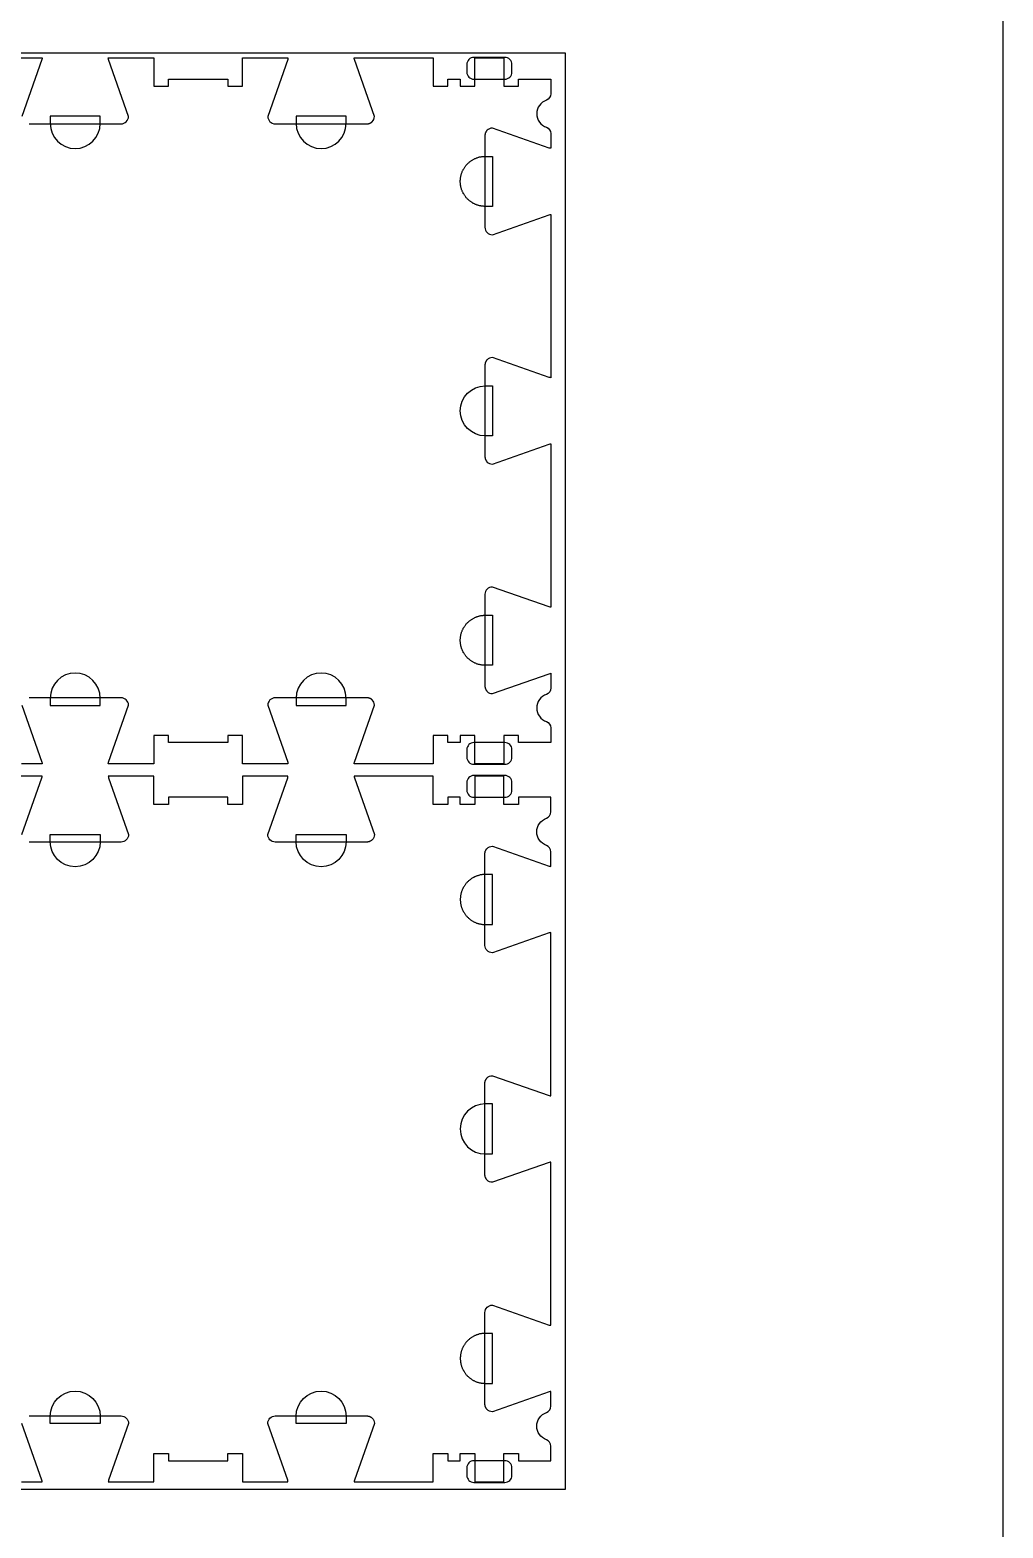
# Model space of a CAD drawing. Extents: x -10701 to -7518, y -19593 to -11999.
# Drawn here: x -8345 to -7518, y -13956 to -12684 of the extents above; entities that cross this region are included whole.
import ezdxf

# ---------------------------------------------------------------- set-up
doc = ezdxf.new("R2010")
doc.units = 0
for name, color, linetype in [('0_SHEET_SPRUCEPLY_2440X122', 1, 'CONTINUOUS'), ('4_ANYTOOL_CUTTHROUGH_OUTSI', 5, 'CONTINUOUS'), ('5_ANYTOOL_HALF_MILL_9MM_IN', 3, 'CONTINUOUS'), ('DONOTCUT', 18, 'CONTINUOUS')]:
    doc.layers.add(name, color=color, linetype=linetype)

msp = doc.modelspace()

# ---------------------------------------------------------------- linework, layer by layer
at = {"layer": '0_SHEET_SPRUCEPLY_2440X122'}
msp.add_lwpolyline([(-10329.7, -12703.3), (-10329.7, -13923.3), (-7889.7, -13923.3), (-7889.7, -12703.3)], close=True, dxfattribs=at)
at = {"layer": '4_ANYTOOL_CUTTHROUGH_OUTSI', "color": 5}
for points in [[(-8401.7, -12707.5), (-8334.5, -12707.5), (-8334.5, -12707.5, -0.061485), (-8334.7, -12708.9), (-8351.6, -12757.2)], [(-8345.4, -12763.5), (-8267.4, -12763.5, 0.414214), (-8261.1, -12757.2), (-8261.1, -12757.2), (-8261.1, -12757.2), (-8278, -12708.9), (-8278, -12708.9, -0.061485), (-8278.3, -12707.5), (-8239.7, -12707.5), (-8239.7, -12731.5), (-8227.2, -12731.5), (-8227.2, -12725.5), (-8176.7, -12725.5), (-8176.7, -12731.5), (-8164.2, -12731.5), (-8164.2, -12707.5), (-8125.6, -12707.5), (-8125.6, -12707.5, -0.061485), (-8125.8, -12708.9), (-8142.7, -12757.2), (-8142.7, -12757.2), (-8142.7, -12757.2, 0.414214), (-8136.5, -12763.5), (-8058.5, -12763.5), (-8058.3, -12763.5), (-8058.2, -12763.5), (-8058, -12763.5), (-8057.9, -12763.5), (-8057.7, -12763.4), (-8057.6, -12763.4), (-8057.4, -12763.4), (-8057.3, -12763.4), (-8057.1, -12763.3), (-8057, -12763.3), (-8056.8, -12763.3), (-8056.7, -12763.2), (-8056.5, -12763.2), (-8056.4, -12763.1), (-8056.2, -12763.1), (-8056.1, -12763), (-8055.9, -12762.9), (-8055.8, -12762.9), (-8055.7, -12762.8), (-8055.5, -12762.7), (-8055.4, -12762.7), (-8055.3, -12762.6), (-8055.1, -12762.5), (-8055, -12762.4), (-8054.9, -12762.3), (-8054.7, -12762.2), (-8054.6, -12762.2), (-8054.5, -12762.1), (-8054.4, -12762), (-8054.3, -12761.9), (-8054.2, -12761.8), (-8054.1, -12761.7, 0.198912), (-8052.2, -12757.2), (-8052.2, -12757.2), (-8052.2, -12757.2), (-8069.1, -12708.9), (-8069.1, -12708.9, -0.061485), (-8069.4, -12707.5), (-8002.2, -12707.5), (-8002.2, -12731.5), (-7989.7, -12731.5), (-7989.7, -12725.5), (-7979.2, -12725.5), (-7979.2, -12731.5), (-7966.7, -12731.5), (-7966.7, -12707.5), (-7942.2, -12707.5), (-7942.2, -12731.5), (-7929.7, -12731.5), (-7929.7, -12725.5), (-7902.2, -12725.5), (-7902.2, -12737.9), (-7902.2, -12737.9, -0.317837), (-7906, -12743.3, 0.707107), (-7906, -12766.4, -0.317837), (-7902.2, -12771.8), (-7902.2, -12784.2, -0.061485), (-7903.6, -12784), (-7951.8, -12767.1), (-7951.9, -12767.1), (-7951.9, -12767.1), (-7951.9, -12767.1, 0.198912), (-7956.3, -12768.9), (-7956.5, -12769), (-7956.6, -12769.1), (-7956.7, -12769.2), (-7956.8, -12769.4), (-7956.9, -12769.5), (-7956.9, -12769.6), (-7957, -12769.7), (-7957.1, -12769.9), (-7957.2, -12770), (-7957.3, -12770.1), (-7957.4, -12770.2), (-7957.4, -12770.4), (-7957.5, -12770.5), (-7957.6, -12770.7), (-7957.6, -12770.8), (-7957.7, -12770.9), (-7957.8, -12771.1), (-7957.8, -12771.2), (-7957.9, -12771.4), (-7957.9, -12771.5), (-7958, -12771.7), (-7958, -12771.8), (-7958, -12772), (-7958.1, -12772.1), (-7958.1, -12772.3), (-7958.1, -12772.4), (-7958.1, -12772.6), (-7958.2, -12772.7), (-7958.2, -12772.9), (-7958.2, -12773), (-7958.2, -12773.2), (-7958.2, -12773.3), (-7958.2, -12851.3, 0.414214), (-7951.9, -12857.6), (-7951.9, -12857.6), (-7951.8, -12857.6), (-7903.6, -12840.7), (-7903.6, -12840.7, -0.061485), (-7902.2, -12840.4), (-7902.2, -12979.1, -0.061485), (-7903.6, -12978.9), (-7951.8, -12962), (-7951.9, -12962), (-7951.9, -12962), (-7951.9, -12962, 0.198912), (-7956.3, -12963.8), (-7956.5, -12963.9), (-7956.6, -12964), (-7956.7, -12964.1), (-7956.8, -12964.3), (-7956.9, -12964.4), (-7956.9, -12964.5), (-7957, -12964.6), (-7957.1, -12964.8), (-7957.2, -12964.9), (-7957.3, -12965), (-7957.4, -12965.1), (-7957.4, -12965.3), (-7957.5, -12965.4), (-7957.6, -12965.6), (-7957.6, -12965.7), (-7957.7, -12965.8), (-7957.8, -12966), (-7957.8, -12966.1), (-7957.9, -12966.3), (-7957.9, -12966.4), (-7958, -12966.6), (-7958, -12966.7), (-7958, -12966.9), (-7958.1, -12967), (-7958.1, -12967.2), (-7958.1, -12967.3), (-7958.1, -12967.5), (-7958.2, -12967.6), (-7958.2, -12967.8), (-7958.2, -12967.9), (-7958.2, -12968.1), (-7958.2, -12968.2), (-7958.2, -13046.2), (-7958.2, -13046.4), (-7958.2, -13046.5), (-7958.2, -13046.7), (-7958.2, -13046.8), (-7958.1, -13047), (-7958.1, -13047.1), (-7958.1, -13047.3), (-7958.1, -13047.4), (-7958, -13047.6), (-7958, -13047.7), (-7958, -13047.9), (-7957.9, -13048), (-7957.9, -13048.2), (-7957.8, -13048.3), (-7957.8, -13048.5), (-7957.7, -13048.6), (-7957.6, -13048.8), (-7957.6, -13048.9), (-7957.5, -13049.1), (-7957.4, -13049.2), (-7957.4, -13049.3), (-7957.3, -13049.5), (-7957.2, -13049.6), (-7957.1, -13049.7), (-7957, -13049.8), (-7956.9, -13050), (-7956.9, -13050.1), (-7956.8, -13050.2), (-7956.7, -13050.3), (-7956.6, -13050.4), (-7956.5, -13050.5), (-7956.3, -13050.7, 0.198912), (-7951.9, -13052.5), (-7951.9, -13052.5), (-7951.8, -13052.5), (-7903.6, -13035.6), (-7903.6, -13035.6, -0.061485), (-7902.2, -13035.3), (-7902.2, -13174, -0.061485), (-7903.6, -13173.8), (-7951.8, -13156.9), (-7951.9, -13156.9), (-7951.9, -13156.9), (-7951.9, -13156.9, 0.414214), (-7958.2, -13163.1), (-7958.2, -13241.1), (-7958.2, -13241.3), (-7958.2, -13241.4), (-7958.2, -13241.6), (-7958.2, -13241.7), (-7958.1, -13241.9), (-7958.1, -13242), (-7958.1, -13242.2), (-7958.1, -13242.3), (-7958, -13242.5), (-7958, -13242.6), (-7958, -13242.8), (-7957.9, -13242.9), (-7957.9, -13243.1), (-7957.8, -13243.2), (-7957.8, -13243.4), (-7957.7, -13243.5), (-7957.6, -13243.7), (-7957.6, -13243.8), (-7957.5, -13244), (-7957.4, -13244.1), (-7957.4, -13244.2), (-7957.3, -13244.4), (-7957.2, -13244.5), (-7957.1, -13244.6), (-7957, -13244.7), (-7956.9, -13244.9), (-7956.9, -13245), (-7956.8, -13245.1), (-7956.7, -13245.2), (-7956.6, -13245.3), (-7956.5, -13245.4), (-7956.3, -13245.6, 0.198912), (-7951.9, -13247.4), (-7951.9, -13247.4), (-7951.8, -13247.4), (-7903.6, -13230.5), (-7903.6, -13230.5, -0.061485), (-7902.2, -13230.2), (-7902.2, -13242.6, -0.317837), (-7906, -13248.1, 0.707107), (-7906, -13271.2, -0.317837), (-7902.2, -13276.6), (-7902.2, -13289), (-7929.7, -13289), (-7929.7, -13283), (-7942.2, -13283), (-7942.2, -13307), (-7966.7, -13307), (-7966.7, -13283), (-7979.2, -13283), (-7979.2, -13289), (-7989.7, -13289), (-7989.7, -13283), (-8002.2, -13283), (-8002.2, -13307), (-8002.2, -13307), (-8069.4, -13307, -0.061485), (-8069.1, -13305.6), (-8052.2, -13257.3), (-8052.2, -13257.3), (-8052.2, -13257.2), (-8052.2, -13257.2, 0.198912), (-8054.1, -13252.8), (-8054.2, -13252.7), (-8054.3, -13252.6), (-8054.4, -13252.5), (-8054.5, -13252.4), (-8054.6, -13252.3), (-8054.7, -13252.2), (-8054.9, -13252.1), (-8055, -13252), (-8055.1, -13252), (-8055.3, -13251.9), (-8055.4, -13251.8), (-8055.5, -13251.7), (-8055.7, -13251.7), (-8055.8, -13251.6), (-8055.9, -13251.5), (-8056.1, -13251.5), (-8056.2, -13251.4), (-8056.4, -13251.4), (-8056.5, -13251.3), (-8056.7, -13251.3), (-8056.8, -13251.2), (-8057, -13251.2), (-8057.1, -13251.1), (-8057.3, -13251.1), (-8057.4, -13251.1), (-8057.6, -13251.1), (-8057.7, -13251), (-8057.9, -13251), (-8058, -13251), (-8058.2, -13251), (-8058.3, -13251), (-8058.5, -13251), (-8136.5, -13251, 0.414214), (-8142.7, -13257.2), (-8142.7, -13257.3), (-8142.7, -13257.3), (-8125.8, -13305.6), (-8125.8, -13305.6, -0.061485), (-8125.6, -13307), (-8164.2, -13307), (-8164.2, -13283), (-8176.7, -13283), (-8176.7, -13289), (-8227.2, -13289), (-8227.2, -13283), (-8239.7, -13283), (-8239.7, -13307), (-8278.3, -13307), (-8278.3, -13307, -0.061485), (-8278, -13305.6), (-8261.1, -13257.3), (-8261.1, -13257.3), (-8261.1, -13257.2), (-8261.1, -13257.2, 0.414214), (-8267.4, -13251), (-8345.4, -13251)], [(-8351.6, -13257.3), (-8334.7, -13305.6), (-8334.7, -13305.6, -0.061485), (-8334.5, -13307), (-8351.9, -13307)], [(-8351.6, -13367.2), (-8334.7, -13318.9), (-8334.7, -13318.9, 0.061485), (-8334.5, -13317.5), (-8401.7, -13317.5)], [(-8345.4, -13861), (-8267.4, -13861, -0.414214), (-8261.1, -13867.2), (-8261.1, -13867.3), (-8261.1, -13867.3), (-8278, -13915.6), (-8278, -13915.6, 0.061485), (-8278.3, -13917), (-8239.7, -13917), (-8239.7, -13893), (-8227.2, -13893), (-8227.2, -13899), (-8176.7, -13899), (-8176.7, -13893), (-8164.2, -13893), (-8164.2, -13917), (-8125.6, -13917), (-8125.6, -13917, 0.061485), (-8125.8, -13915.6), (-8142.7, -13867.3), (-8142.7, -13867.3), (-8142.7, -13867.2), (-8142.7, -13867.2, -0.414214), (-8136.5, -13861), (-8058.5, -13861), (-8058.3, -13861), (-8058.2, -13861), (-8058, -13861), (-8057.9, -13861), (-8057.7, -13861), (-8057.6, -13861.1), (-8057.4, -13861.1), (-8057.3, -13861.1), (-8057.1, -13861.1), (-8057, -13861.2), (-8056.8, -13861.2), (-8056.7, -13861.3), (-8056.5, -13861.3), (-8056.4, -13861.4), (-8056.2, -13861.4), (-8056.1, -13861.5), (-8055.9, -13861.5), (-8055.8, -13861.6), (-8055.7, -13861.7), (-8055.5, -13861.7), (-8055.4, -13861.8), (-8055.3, -13861.9), (-8055.1, -13862), (-8055, -13862), (-8054.9, -13862.1), (-8054.7, -13862.2), (-8054.6, -13862.3), (-8054.5, -13862.4), (-8054.4, -13862.5), (-8054.3, -13862.6), (-8054.2, -13862.7), (-8054.1, -13862.8, -0.198912), (-8052.2, -13867.2), (-8052.2, -13867.3), (-8052.2, -13867.3), (-8069.1, -13915.6), (-8069.1, -13915.6, 0.061485), (-8069.4, -13917), (-8051.9, -13917), (-8002.2, -13917), (-8002.2, -13893), (-7989.7, -13893), (-7989.7, -13899), (-7979.2, -13899), (-7979.2, -13893), (-7966.7, -13893), (-7966.7, -13917), (-7942.2, -13917), (-7942.2, -13893), (-7929.7, -13893), (-7929.7, -13899), (-7902.2, -13899), (-7902.2, -13886.6), (-7902.2, -13886.6, 0.317837), (-7906, -13881.2, -0.707107), (-7906, -13858.1, 0.317837), (-7902.2, -13852.6), (-7902.2, -13840.2, 0.061485), (-7903.6, -13840.5), (-7951.8, -13857.4), (-7951.9, -13857.4), (-7951.9, -13857.4), (-7951.9, -13857.4, -0.198912), (-7956.3, -13855.6), (-7956.5, -13855.4), (-7956.6, -13855.3), (-7956.7, -13855.2), (-7956.8, -13855.1), (-7956.9, -13855), (-7956.9, -13854.9), (-7957, -13854.7), (-7957.1, -13854.6), (-7957.2, -13854.5), (-7957.3, -13854.4), (-7957.4, -13854.2), (-7957.4, -13854.1), (-7957.5, -13854), (-7957.6, -13853.8), (-7957.6, -13853.7), (-7957.7, -13853.5), (-7957.8, -13853.4), (-7957.8, -13853.2), (-7957.9, -13853.1), (-7957.9, -13852.9), (-7958, -13852.8), (-7958, -13852.6), (-7958, -13852.5), (-7958.1, -13852.3), (-7958.1, -13852.2), (-7958.1, -13852), (-7958.1, -13851.9), (-7958.2, -13851.7), (-7958.2, -13851.6), (-7958.2, -13851.4), (-7958.2, -13851.3), (-7958.2, -13851.1), (-7958.2, -13773.1, -0.414214), (-7951.9, -13766.9), (-7951.9, -13766.9), (-7951.8, -13766.9), (-7903.6, -13783.8), (-7903.6, -13783.8, 0.061485), (-7902.2, -13784), (-7902.2, -13645.3, 0.061485), (-7903.6, -13645.6), (-7951.8, -13662.5), (-7951.9, -13662.5), (-7951.9, -13662.5), (-7951.9, -13662.5, -0.198912), (-7956.3, -13660.7), (-7956.5, -13660.5), (-7956.6, -13660.4), (-7956.7, -13660.3), (-7956.8, -13660.2), (-7956.9, -13660.1), (-7956.9, -13660), (-7957, -13659.8), (-7957.1, -13659.7), (-7957.2, -13659.6), (-7957.3, -13659.5), (-7957.4, -13659.3), (-7957.4, -13659.2), (-7957.5, -13659.1), (-7957.6, -13658.9), (-7957.6, -13658.8), (-7957.7, -13658.6), (-7957.8, -13658.5), (-7957.8, -13658.3), (-7957.9, -13658.2), (-7957.9, -13658), (-7958, -13657.9), (-7958, -13657.7), (-7958, -13657.6), (-7958.1, -13657.4), (-7958.1, -13657.3), (-7958.1, -13657.1), (-7958.1, -13657), (-7958.2, -13656.8), (-7958.2, -13656.7), (-7958.2, -13656.5), (-7958.2, -13656.4), (-7958.2, -13656.2), (-7958.2, -13578.2), (-7958.2, -13578.1), (-7958.2, -13577.9), (-7958.2, -13577.8), (-7958.2, -13577.6), (-7958.1, -13577.5), (-7958.1, -13577.3), (-7958.1, -13577.2), (-7958.1, -13577), (-7958, -13576.9), (-7958, -13576.7), (-7958, -13576.6), (-7957.9, -13576.4), (-7957.9, -13576.3), (-7957.8, -13576.1), (-7957.8, -13576), (-7957.7, -13575.8), (-7957.6, -13575.7), (-7957.6, -13575.6), (-7957.5, -13575.4), (-7957.4, -13575.3), (-7957.4, -13575.1), (-7957.3, -13575), (-7957.2, -13574.9), (-7957.1, -13574.8), (-7957, -13574.6), (-7956.9, -13574.5), (-7956.9, -13574.4), (-7956.8, -13574.3), (-7956.7, -13574.1), (-7956.6, -13574), (-7956.5, -13573.9), (-7956.3, -13573.8, -0.198912), (-7951.9, -13572), (-7951.9, -13572), (-7951.8, -13572), (-7903.6, -13588.9), (-7903.6, -13588.9, 0.061485), (-7902.2, -13589.1), (-7902.2, -13450.4, 0.061485), (-7903.6, -13450.7), (-7951.8, -13467.6), (-7951.9, -13467.6), (-7951.9, -13467.6), (-7951.9, -13467.6, -0.414214), (-7958.2, -13461.3), (-7958.2, -13383.3), (-7958.2, -13383.2), (-7958.2, -13383), (-7958.2, -13382.9), (-7958.2, -13382.7), (-7958.1, -13382.6), (-7958.1, -13382.4), (-7958.1, -13382.3), (-7958.1, -13382.1), (-7958, -13382), (-7958, -13381.8), (-7958, -13381.7), (-7957.9, -13381.5), (-7957.9, -13381.4), (-7957.8, -13381.2), (-7957.8, -13381.1), (-7957.7, -13380.9), (-7957.6, -13380.8), (-7957.6, -13380.7), (-7957.5, -13380.5), (-7957.4, -13380.4), (-7957.4, -13380.2), (-7957.3, -13380.1), (-7957.2, -13380), (-7957.1, -13379.9), (-7957, -13379.7), (-7956.9, -13379.6), (-7956.9, -13379.5), (-7956.8, -13379.4), (-7956.7, -13379.2), (-7956.6, -13379.1), (-7956.5, -13379), (-7956.3, -13378.9, -0.198912), (-7951.9, -13377.1), (-7951.9, -13377.1), (-7951.8, -13377.1), (-7903.6, -13394), (-7903.6, -13394, 0.061485), (-7902.2, -13394.2), (-7902.2, -13381.8, 0.317837), (-7906, -13376.4, -0.707107), (-7906, -13353.3, 0.317837), (-7902.2, -13347.9), (-7902.2, -13335.5), (-7929.7, -13335.5), (-7929.7, -13341.5), (-7942.2, -13341.5), (-7942.2, -13317.5), (-7966.7, -13317.5), (-7966.7, -13341.5), (-7979.2, -13341.5), (-7979.2, -13335.5), (-7989.7, -13335.5), (-7989.7, -13341.5), (-8002.2, -13341.5), (-8002.2, -13341.2), (-8002.2, -13341.2), (-8002.2, -13317.5), (-8069.4, -13317.5), (-8069.4, -13317.5, 0.061485), (-8069.1, -13318.9), (-8052.2, -13367.2), (-8052.2, -13367.2), (-8052.2, -13367.2), (-8052.2, -13367.2, -0.198912), (-8054.1, -13371.7), (-8054.2, -13371.8), (-8054.3, -13371.9), (-8054.4, -13372), (-8054.5, -13372.1), (-8054.6, -13372.2), (-8054.7, -13372.2), (-8054.9, -13372.3), (-8055, -13372.4), (-8055.1, -13372.5), (-8055.3, -13372.6), (-8055.4, -13372.7), (-8055.5, -13372.7), (-8055.7, -13372.8), (-8055.8, -13372.9), (-8055.9, -13372.9), (-8056.1, -13373), (-8056.2, -13373.1), (-8056.4, -13373.1), (-8056.5, -13373.2), (-8056.7, -13373.2), (-8056.8, -13373.3), (-8057, -13373.3), (-8057.1, -13373.3), (-8057.3, -13373.4), (-8057.4, -13373.4), (-8057.6, -13373.4), (-8057.7, -13373.4), (-8057.9, -13373.5), (-8058, -13373.5), (-8058.2, -13373.5), (-8058.3, -13373.5), (-8058.5, -13373.5), (-8136.5, -13373.5, -0.414214), (-8142.7, -13367.2), (-8142.7, -13367.2), (-8142.7, -13367.2), (-8125.8, -13318.9), (-8125.8, -13318.9, 0.061485), (-8125.6, -13317.5), (-8164.2, -13317.5), (-8164.2, -13341.5), (-8176.7, -13341.5), (-8176.7, -13335.5), (-8227.2, -13335.5), (-8227.2, -13341.5), (-8239.7, -13341.5), (-8239.7, -13317.5), (-8278.3, -13317.5), (-8278.3, -13317.5, 0.061485), (-8278, -13318.9), (-8261.1, -13367.2), (-8261.1, -13367.2), (-8261.1, -13367.2), (-8261.1, -13367.2, -0.414214), (-8267.4, -13373.5), (-8345.4, -13373.5)], [(-8351.9, -13917), (-8334.5, -13917), (-8334.5, -13917, 0.061485), (-8334.7, -13915.6), (-8351.6, -13867.3)]]:
    msp.add_lwpolyline(points, format="xyb", dxfattribs=at)
at = {"layer": '5_ANYTOOL_HALF_MILL_9MM_IN', "color": 3}
for points in [[(-7967.6, -12707, 0.414214), (-7973.6, -12713), (-7973.6, -12719.5, 0.414214), (-7967.6, -12725.5), (-7941.3, -12725.5, 0.414214), (-7935.3, -12719.5), (-7935.3, -12713, 0.414214), (-7941.3, -12707)], [(-8327.6, -12763.2, 1), (-8285.1, -12763.2), (-8285.1, -12763), (-8285.1, -12757), (-8327.6, -12757), (-8327.6, -12763), (-8327.6, -12763.2)], [(-8118.7, -12763.2, 1), (-8076.2, -12763.2), (-8076.2, -12763), (-8076.2, -12757), (-8118.7, -12757), (-8118.7, -12763), (-8118.7, -12763.2)], [(-7957.9, -13028.5, -1), (-7957.9, -12986), (-7957.7, -12986), (-7951.7, -12986), (-7951.7, -13028.5), (-7957.7, -13028.5), (-7957.9, -13028.5)], [(-8285.1, -13251.2, 1), (-8327.6, -13251.2), (-8327.6, -13251.5), (-8327.6, -13257.5), (-8285.1, -13257.5), (-8285.1, -13251.5), (-8285.1, -13251.2)], [(-8076.2, -13251.2, 1), (-8118.7, -13251.2), (-8118.7, -13251.5), (-8118.7, -13257.5), (-8076.2, -13257.5), (-8076.2, -13251.5), (-8076.2, -13251.2)], [(-7967.6, -13289, 0.414214), (-7973.6, -13295), (-7973.6, -13301.5, 0.414214), (-7967.6, -13307.5), (-7941.3, -13307.5, 0.414214), (-7935.3, -13301.5), (-7935.3, -13295, 0.414214), (-7941.3, -13289)], [(-7967.6, -13317, 0.414214), (-7973.6, -13323), (-7973.6, -13329.5, 0.414214), (-7967.6, -13335.5), (-7941.3, -13335.5, 0.414214), (-7935.3, -13329.5), (-7935.3, -13323, 0.414214), (-7941.3, -13317)], [(-8285.1, -13373.2, -1), (-8327.6, -13373.2), (-8327.6, -13373), (-8327.6, -13367), (-8285.1, -13367), (-8285.1, -13373), (-8285.1, -13373.2)], [(-8076.2, -13373.2, -1), (-8118.7, -13373.2), (-8118.7, -13373), (-8118.7, -13367), (-8076.2, -13367), (-8076.2, -13373), (-8076.2, -13373.2)], [(-7957.9, -13596, 1), (-7957.9, -13638.5), (-7957.7, -13638.5), (-7951.7, -13638.5), (-7951.7, -13596), (-7957.7, -13596), (-7957.9, -13596)], [(-8327.6, -13861.2, -1), (-8285.1, -13861.2), (-8285.1, -13861.5), (-8285.1, -13867.5), (-8327.6, -13867.5), (-8327.6, -13861.5), (-8327.6, -13861.2)], [(-8118.7, -13861.2, -1), (-8076.2, -13861.2), (-8076.2, -13861.5), (-8076.2, -13867.5), (-8118.7, -13867.5), (-8118.7, -13861.5), (-8118.7, -13861.2)], [(-7967.6, -13899, 0.414214), (-7973.6, -13905), (-7973.6, -13911.5, 0.414214), (-7967.6, -13917.5), (-7941.3, -13917.5, 0.414214), (-7935.3, -13911.5), (-7935.3, -13905, 0.414214), (-7941.3, -13899)]]:
    msp.add_lwpolyline(points, format="xyb", close=True, dxfattribs=at)
for points in [[(-7957.9, -12833.6), (-7958.4, -12833.6), (-7958.9, -12833.6), (-7959.4, -12833.5), (-7959.8, -12833.5), (-7960.3, -12833.5), (-7960.8, -12833.4), (-7961.3, -12833.3), (-7961.8, -12833.2), (-7962.3, -12833.1), (-7962.8, -12833), (-7963.3, -12832.9), (-7963.8, -12832.8), (-7964.3, -12832.6), (-7964.8, -12832.5), (-7965.3, -12832.3), (-7965.8, -12832.1), (-7966.2, -12831.9), (-7966.7, -12831.7), (-7967.2, -12831.5), (-7967.7, -12831.2), (-7968.2, -12831), (-7968.6, -12830.7), (-7969.1, -12830.4), (-7969.6, -12830.1), (-7970, -12829.8), (-7970.5, -12829.5), (-7970.9, -12829.2), (-7971.3, -12828.8), (-7971.7, -12828.5), (-7972.2, -12828.1), (-7972.6, -12827.7), (-7973, -12827.4), (-7973.3, -12827), (-7973.7, -12826.6), (-7974.1, -12826.2), (-7974.4, -12825.7), (-7974.8, -12825.3), (-7975.1, -12824.9), (-7975.4, -12824.4), (-7975.7, -12824), (-7976, -12823.5), (-7976.3, -12823), (-7976.6, -12822.6), (-7976.8, -12822.1), (-7977, -12821.6), (-7977.3, -12821.1), (-7977.5, -12820.6), (-7977.7, -12820.2), (-7977.9, -12819.7), (-7978.1, -12819.2), (-7978.2, -12818.7), (-7978.4, -12818.2), (-7978.5, -12817.7), (-7978.6, -12817.2), (-7978.7, -12816.7), (-7978.8, -12816.2), (-7978.9, -12815.7), (-7979, -12815.2), (-7979, -12814.7), (-7979.1, -12814.2), (-7979.1, -12813.8), (-7979.2, -12813.3), (-7979.2, -12812.8), (-7979.2, -12812.3), (-7979.2, -12811.9), (-7979.2, -12811.4), (-7979.1, -12810.9), (-7979.1, -12810.4), (-7979, -12809.9), (-7979, -12809.5), (-7978.9, -12809), (-7978.8, -12808.5), (-7978.7, -12808), (-7978.6, -12807.5), (-7978.5, -12807), (-7978.4, -12806.5), (-7978.2, -12806), (-7978.1, -12805.5), (-7977.9, -12805), (-7977.7, -12804.5), (-7977.5, -12804), (-7977.3, -12803.5), (-7977, -12803.1), (-7976.8, -12802.6), (-7976.6, -12802.1), (-7976.3, -12801.6), (-7976, -12801.2), (-7975.7, -12800.7), (-7975.4, -12800.3), (-7975.1, -12799.8), (-7974.8, -12799.4), (-7974.4, -12798.9), (-7974.1, -12798.5), (-7973.7, -12798.1), (-7973.3, -12797.7), (-7973, -12797.3), (-7972.6, -12796.9), (-7972.2, -12796.6), (-7971.7, -12796.2), (-7971.3, -12795.8), (-7970.9, -12795.5), (-7970.5, -12795.2), (-7970, -12794.9), (-7969.6, -12794.6), (-7969.1, -12794.3), (-7968.6, -12794), (-7968.2, -12793.7), (-7967.7, -12793.5), (-7967.2, -12793.2), (-7966.7, -12793), (-7966.2, -12792.8), (-7965.8, -12792.6), (-7965.3, -12792.4), (-7964.8, -12792.2), (-7964.3, -12792.1), (-7963.8, -12791.9), (-7963.3, -12791.8), (-7962.8, -12791.6), (-7962.3, -12791.5), (-7961.8, -12791.4), (-7961.3, -12791.4), (-7960.8, -12791.3), (-7960.3, -12791.2), (-7959.8, -12791.2), (-7959.4, -12791.1), (-7958.9, -12791.1), (-7958.4, -12791.1), (-7957.9, -12791.1), (-7957.7, -12791.1), (-7951.7, -12791.1), (-7951.7, -12833.6), (-7957.7, -12833.6), (-7957.9, -12833.6)], [(-7957.9, -13223.4), (-7958.4, -13223.4), (-7958.9, -13223.4), (-7959.4, -13223.3), (-7959.8, -13223.3), (-7960.3, -13223.3), (-7960.8, -13223.2), (-7961.3, -13223.1), (-7961.8, -13223), (-7962.3, -13222.9), (-7962.8, -13222.8), (-7963.3, -13222.7), (-7963.8, -13222.6), (-7964.3, -13222.4), (-7964.8, -13222.3), (-7965.3, -13222.1), (-7965.8, -13221.9), (-7966.2, -13221.7), (-7966.7, -13221.5), (-7967.2, -13221.3), (-7967.7, -13221), (-7968.2, -13220.8), (-7968.6, -13220.5), (-7969.1, -13220.2), (-7969.6, -13219.9), (-7970, -13219.6), (-7970.5, -13219.3), (-7970.9, -13219), (-7971.3, -13218.6), (-7971.7, -13218.3), (-7972.2, -13217.9), (-7972.6, -13217.5), (-7973, -13217.2), (-7973.3, -13216.8), (-7973.7, -13216.4), (-7974.1, -13216), (-7974.4, -13215.5), (-7974.8, -13215.1), (-7975.1, -13214.7), (-7975.4, -13214.2), (-7975.7, -13213.8), (-7976, -13213.3), (-7976.3, -13212.8), (-7976.6, -13212.4), (-7976.8, -13211.9), (-7977, -13211.4), (-7977.3, -13210.9), (-7977.5, -13210.4), (-7977.7, -13210), (-7977.9, -13209.5), (-7978.1, -13209), (-7978.2, -13208.5), (-7978.4, -13208), (-7978.5, -13207.5), (-7978.6, -13207), (-7978.7, -13206.5), (-7978.8, -13206), (-7978.9, -13205.5), (-7979, -13205), (-7979, -13204.5), (-7979.1, -13204), (-7979.1, -13203.6), (-7979.2, -13203.1), (-7979.2, -13202.6), (-7979.2, -13202.1), (-7979.2, -13201.7), (-7979.2, -13201.2), (-7979.1, -13200.7), (-7979.1, -13200.2), (-7979, -13199.7), (-7979, -13199.3), (-7978.9, -13198.8), (-7978.8, -13198.3), (-7978.7, -13197.8), (-7978.6, -13197.3), (-7978.5, -13196.8), (-7978.4, -13196.3), (-7978.2, -13195.8), (-7978.1, -13195.3), (-7977.9, -13194.8), (-7977.7, -13194.3), (-7977.5, -13193.8), (-7977.3, -13193.3), (-7977, -13192.9), (-7976.8, -13192.4), (-7976.6, -13191.9), (-7976.3, -13191.4), (-7976, -13191), (-7975.7, -13190.5), (-7975.4, -13190.1), (-7975.1, -13189.6), (-7974.8, -13189.2), (-7974.4, -13188.7), (-7974.1, -13188.3), (-7973.7, -13187.9), (-7973.3, -13187.5), (-7973, -13187.1), (-7972.6, -13186.7), (-7972.2, -13186.4), (-7971.7, -13186), (-7971.3, -13185.6), (-7970.9, -13185.3), (-7970.5, -13185), (-7970, -13184.7), (-7969.6, -13184.4), (-7969.1, -13184.1), (-7968.6, -13183.8), (-7968.2, -13183.5), (-7967.7, -13183.3), (-7967.2, -13183), (-7966.7, -13182.8), (-7966.2, -13182.6), (-7965.8, -13182.4), (-7965.3, -13182.2), (-7964.8, -13182), (-7964.3, -13181.9), (-7963.8, -13181.7), (-7963.3, -13181.6), (-7962.8, -13181.4), (-7962.3, -13181.3), (-7961.8, -13181.2), (-7961.3, -13181.2), (-7960.8, -13181.1), (-7960.3, -13181), (-7959.8, -13181), (-7959.4, -13180.9), (-7958.9, -13180.9), (-7958.4, -13180.9), (-7957.9, -13180.9), (-7957.7, -13180.9), (-7951.7, -13180.9), (-7951.7, -13223.4), (-7957.7, -13223.4), (-7957.9, -13223.4)], [(-7957.9, -13401.1), (-7958.4, -13401.1), (-7958.9, -13401.1), (-7959.4, -13401.1), (-7959.8, -13401.2), (-7960.3, -13401.2), (-7960.8, -13401.3), (-7961.3, -13401.4), (-7961.8, -13401.4), (-7962.3, -13401.5), (-7962.8, -13401.6), (-7963.3, -13401.8), (-7963.8, -13401.9), (-7964.3, -13402.1), (-7964.8, -13402.2), (-7965.3, -13402.4), (-7965.8, -13402.6), (-7966.2, -13402.8), (-7966.7, -13403), (-7967.2, -13403.2), (-7967.7, -13403.5), (-7968.2, -13403.7), (-7968.6, -13404), (-7969.1, -13404.3), (-7969.6, -13404.6), (-7970, -13404.9), (-7970.5, -13405.2), (-7970.9, -13405.5), (-7971.3, -13405.8), (-7971.7, -13406.2), (-7972.2, -13406.6), (-7972.6, -13406.9), (-7973, -13407.3), (-7973.3, -13407.7), (-7973.7, -13408.1), (-7974.1, -13408.5), (-7974.4, -13408.9), (-7974.8, -13409.4), (-7975.1, -13409.8), (-7975.4, -13410.3), (-7975.7, -13410.7), (-7976, -13411.2), (-7976.3, -13411.6), (-7976.6, -13412.1), (-7976.8, -13412.6), (-7977, -13413.1), (-7977.3, -13413.5), (-7977.5, -13414), (-7977.7, -13414.5), (-7977.9, -13415), (-7978.1, -13415.5), (-7978.2, -13416), (-7978.4, -13416.5), (-7978.5, -13417), (-7978.6, -13417.5), (-7978.7, -13418), (-7978.8, -13418.5), (-7978.9, -13419), (-7979, -13419.5), (-7979, -13419.9), (-7979.1, -13420.4), (-7979.1, -13420.9), (-7979.2, -13421.4), (-7979.2, -13421.9), (-7979.2, -13422.3), (-7979.2, -13422.8), (-7979.2, -13423.3), (-7979.1, -13423.8), (-7979.1, -13424.2), (-7979, -13424.7), (-7979, -13425.2), (-7978.9, -13425.7), (-7978.8, -13426.2), (-7978.7, -13426.7), (-7978.6, -13427.2), (-7978.5, -13427.7), (-7978.4, -13428.2), (-7978.2, -13428.7), (-7978.1, -13429.2), (-7977.9, -13429.7), (-7977.7, -13430.2), (-7977.5, -13430.6), (-7977.3, -13431.1), (-7977, -13431.6), (-7976.8, -13432.1), (-7976.6, -13432.6), (-7976.3, -13433), (-7976, -13433.5), (-7975.7, -13434), (-7975.4, -13434.4), (-7975.1, -13434.9), (-7974.8, -13435.3), (-7974.4, -13435.7), (-7974.1, -13436.2), (-7973.7, -13436.6), (-7973.3, -13437), (-7973, -13437.4), (-7972.6, -13437.7), (-7972.2, -13438.1), (-7971.7, -13438.5), (-7971.3, -13438.8), (-7970.9, -13439.2), (-7970.5, -13439.5), (-7970, -13439.8), (-7969.6, -13440.1), (-7969.1, -13440.4), (-7968.6, -13440.7), (-7968.2, -13441), (-7967.7, -13441.2), (-7967.2, -13441.5), (-7966.7, -13441.7), (-7966.2, -13441.9), (-7965.8, -13442.1), (-7965.3, -13442.3), (-7964.8, -13442.5), (-7964.3, -13442.6), (-7963.8, -13442.8), (-7963.3, -13442.9), (-7962.8, -13443), (-7962.3, -13443.1), (-7961.8, -13443.2), (-7961.3, -13443.3), (-7960.8, -13443.4), (-7960.3, -13443.5), (-7959.8, -13443.5), (-7959.4, -13443.5), (-7958.9, -13443.6), (-7958.4, -13443.6), (-7957.9, -13443.6), (-7957.7, -13443.6), (-7951.7, -13443.6), (-7951.7, -13401.1), (-7957.7, -13401.1), (-7957.9, -13401.1)], [(-7957.9, -13790.9), (-7958.4, -13790.9), (-7958.9, -13790.9), (-7959.4, -13790.9), (-7959.8, -13791), (-7960.3, -13791), (-7960.8, -13791.1), (-7961.3, -13791.2), (-7961.8, -13791.2), (-7962.3, -13791.3), (-7962.8, -13791.4), (-7963.3, -13791.6), (-7963.8, -13791.7), (-7964.3, -13791.9), (-7964.8, -13792), (-7965.3, -13792.2), (-7965.8, -13792.4), (-7966.2, -13792.6), (-7966.7, -13792.8), (-7967.2, -13793), (-7967.7, -13793.3), (-7968.2, -13793.5), (-7968.6, -13793.8), (-7969.1, -13794.1), (-7969.6, -13794.4), (-7970, -13794.7), (-7970.5, -13795), (-7970.9, -13795.3), (-7971.3, -13795.6), (-7971.7, -13796), (-7972.2, -13796.4), (-7972.6, -13796.7), (-7973, -13797.1), (-7973.3, -13797.5), (-7973.7, -13797.9), (-7974.1, -13798.3), (-7974.4, -13798.7), (-7974.8, -13799.2), (-7975.1, -13799.6), (-7975.4, -13800.1), (-7975.7, -13800.5), (-7976, -13801), (-7976.3, -13801.4), (-7976.6, -13801.9), (-7976.8, -13802.4), (-7977, -13802.9), (-7977.3, -13803.3), (-7977.5, -13803.8), (-7977.7, -13804.3), (-7977.9, -13804.8), (-7978.1, -13805.3), (-7978.2, -13805.8), (-7978.4, -13806.3), (-7978.5, -13806.8), (-7978.6, -13807.3), (-7978.7, -13807.8), (-7978.8, -13808.3), (-7978.9, -13808.8), (-7979, -13809.3), (-7979, -13809.7), (-7979.1, -13810.2), (-7979.1, -13810.7), (-7979.2, -13811.2), (-7979.2, -13811.7), (-7979.2, -13812.1), (-7979.2, -13812.6), (-7979.2, -13813.1), (-7979.1, -13813.6), (-7979.1, -13814), (-7979, -13814.5), (-7979, -13815), (-7978.9, -13815.5), (-7978.8, -13816), (-7978.7, -13816.5), (-7978.6, -13817), (-7978.5, -13817.5), (-7978.4, -13818), (-7978.2, -13818.5), (-7978.1, -13819), (-7977.9, -13819.5), (-7977.7, -13820), (-7977.5, -13820.4), (-7977.3, -13820.9), (-7977, -13821.4), (-7976.8, -13821.9), (-7976.6, -13822.4), (-7976.3, -13822.8), (-7976, -13823.3), (-7975.7, -13823.8), (-7975.4, -13824.2), (-7975.1, -13824.7), (-7974.8, -13825.1), (-7974.4, -13825.5), (-7974.1, -13826), (-7973.7, -13826.4), (-7973.3, -13826.8), (-7973, -13827.2), (-7972.6, -13827.5), (-7972.2, -13827.9), (-7971.7, -13828.3), (-7971.3, -13828.6), (-7970.9, -13829), (-7970.5, -13829.3), (-7970, -13829.6), (-7969.6, -13829.9), (-7969.1, -13830.2), (-7968.6, -13830.5), (-7968.2, -13830.8), (-7967.7, -13831), (-7967.2, -13831.3), (-7966.7, -13831.5), (-7966.2, -13831.7), (-7965.8, -13831.9), (-7965.3, -13832.1), (-7964.8, -13832.3), (-7964.3, -13832.4), (-7963.8, -13832.6), (-7963.3, -13832.7), (-7962.8, -13832.8), (-7962.3, -13832.9), (-7961.8, -13833), (-7961.3, -13833.1), (-7960.8, -13833.2), (-7960.3, -13833.3), (-7959.8, -13833.3), (-7959.4, -13833.3), (-7958.9, -13833.4), (-7958.4, -13833.4), (-7957.9, -13833.4), (-7957.7, -13833.4), (-7951.7, -13833.4), (-7951.7, -13790.9), (-7957.7, -13790.9), (-7957.9, -13790.9)]]:
    msp.add_lwpolyline(points, close=True, dxfattribs=at)
at = {"layer": 'DONOTCUT'}
msp.add_lwpolyline([(-10701.4, -19592.7), (-7518, -19592.7), (-7518, -11999.3), (-10701.4, -11999.3)], close=True, dxfattribs=at)

doc.saveas('drawing.dxf')
